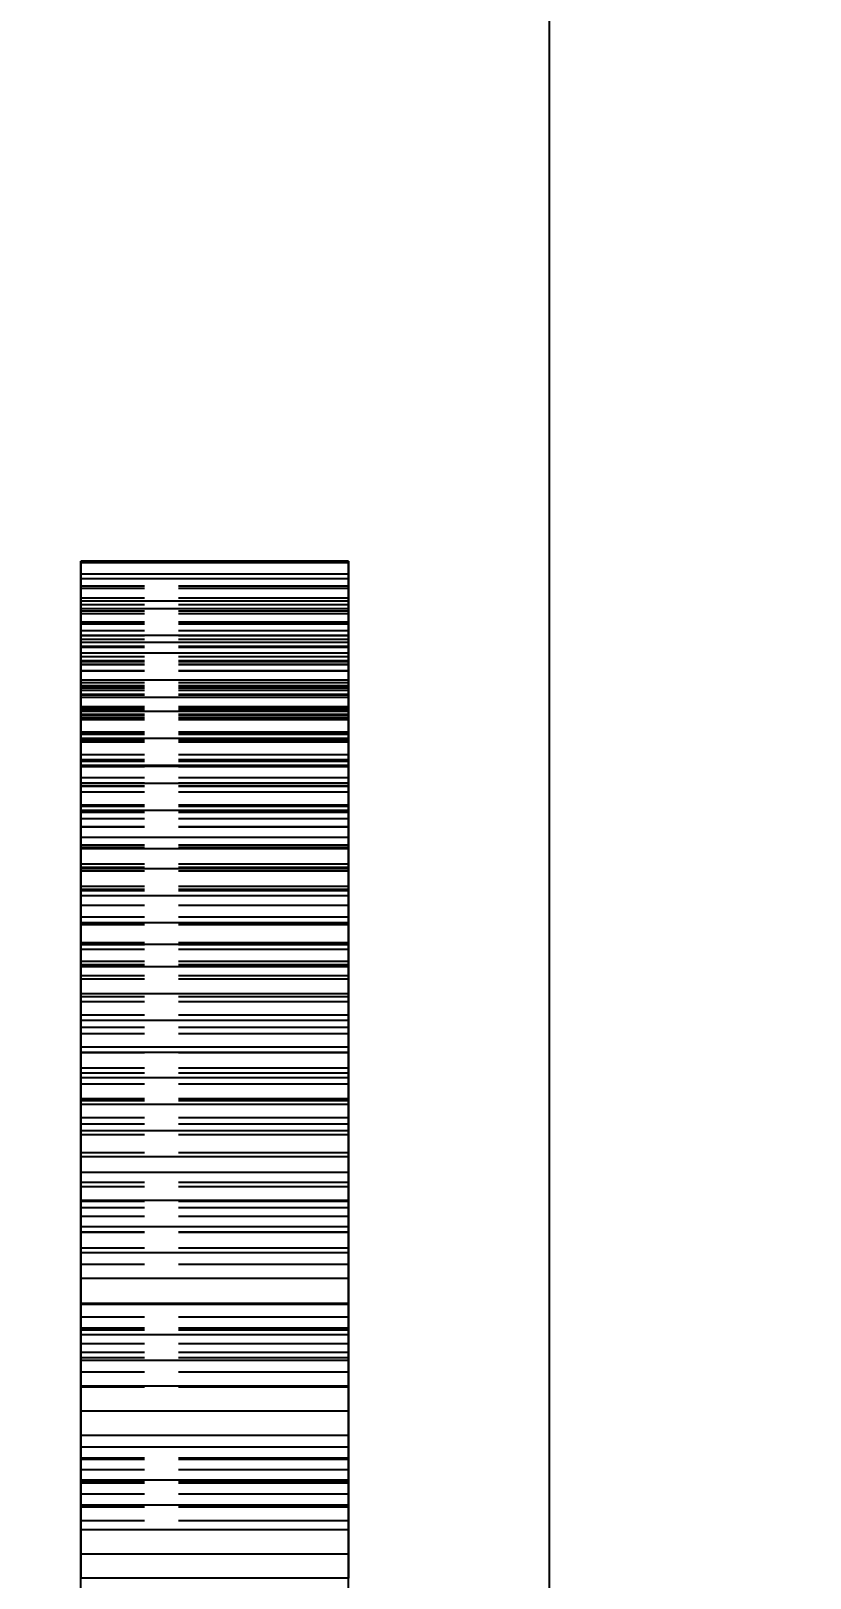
# Model space of a CAD drawing. Header units: millimetres. Extents: x -13 to 272, y -50 to 160.
# Drawn here: x 148.01 to 153.83, y 13.79 to 25.35 of the extents above; entities that cross this region are included whole.
import ezdxf

# ---------------------------------------------------------------- set-up
doc = ezdxf.new("R2010")
doc.units = ezdxf.units.MM
doc.linetypes.add('DASHED', pattern=[1.524, 1.27, -0.254])
for name, color, linetype in [('DIMS', 3, 'CONTINUOUS'), ('HIDDEN', 8, 'DASHED'), ('VISIBLE', 7, 'CONTINUOUS')]:
    doc.layers.add(name, color=color, linetype=linetype)
doc.styles.add('OpenSansCondensed-Light', font='OpenSansCondensed-Light.ttf')
doc.dimstyles.new('EZDXF', dxfattribs={"dimtxt": 0.25, "dimasz": 0.175, "dimexe": 0.375, "dimexo": 0.125, "dimgap": 0.1, "dimtad": 1, "dimlfac": 100, "dimzin": 12, "dimdsep": 46, "dimtxsty": 'OpenSansCondensed-Light', "dimblk": 'ARCHTICK', "dimcen": 2.5, "dimazin": 3, "dimtfac": 0.5, "dimtmove": 2, "dimatfit": 3})

# ---------------------------------------------------------------- blocks, each defined once
blk = doc.blocks.new('_ARCHTICK')
at = {"color": 0, "linetype": 'BYBLOCK', "const_width": 0.15}
blk.add_lwpolyline([(-0.5, -0.5), (0.5, 0.5)], dxfattribs=at)

msp = doc.modelspace()

# ---------------------------------------------------------------- linework, layer by layer
at = {"layer": 'HIDDEN'}
for points in [[(148.385, 21.38683), (148.385, 21.20129)], [(148.385, 21.20129), (148.385, 21.38683)], [(148.385, 21.38683), (148.385, 21.37508)], [(150.385, 21.38683), (148.385, 21.38683)], [(150.385, 21.38683), (150.385, 21.20129)], [(150.385, 21.20129), (150.385, 21.38683)], [(150.385, 21.38683), (150.385, 21.37508)], [(148.385, 21.37508), (148.385, 21.18446)], [(150.385, 21.37508), (148.385, 21.37508)], [(148.385, 21.29142), (148.385, 21.11179)], [(148.385, 21.18446), (148.385, 21.29142)], [(148.385, 21.11179), (148.385, 21.29142)], [(148.385, 21.29142), (148.385, 21.25624)], [(150.385, 21.29142), (148.385, 21.29142)], [(150.385, 21.37508), (150.385, 21.18446)], [(150.385, 21.29142), (150.385, 21.11179)], [(150.385, 21.18446), (150.385, 21.29142)], [(150.385, 21.11179), (150.385, 21.29142)], [(150.385, 21.29142), (150.385, 21.25624)], [(148.385, 21.25624), (148.385, 21.06138)], [(150.385, 21.25624), (148.385, 21.25624)], [(148.385, 21.20129), (148.385, 21.01539)], [(148.385, 21.01539), (148.385, 21.20129)], [(150.385, 21.20129), (148.385, 21.20129)], [(150.385, 21.20129), (148.385, 21.20129)], [(148.385, 20.99381), (148.385, 21.18446)], [(148.385, 21.18446), (148.385, 20.99381)], [(150.385, 21.18446), (148.385, 21.18446)], [(150.385, 21.18446), (148.385, 21.18446)], [(150.385, 21.25624), (150.385, 21.06138)], [(150.385, 21.20129), (150.385, 21.01539)], [(150.385, 21.01539), (150.385, 21.20129)], [(150.385, 20.99381), (150.385, 21.18446)], [(150.385, 21.18446), (150.385, 20.99381)], [(148.385, 21.11179), (148.385, 20.93149)], [(148.385, 20.93149), (148.385, 21.11179)], [(150.385, 21.11179), (148.385, 21.11179)], [(150.385, 21.11179), (148.385, 21.11179)], [(148.385, 21.08928), (148.385, 20.91637)], [(148.385, 21.06138), (148.385, 21.08928)], [(148.385, 20.91637), (148.385, 21.08928)], [(148.385, 21.08928), (148.385, 21.03082)], [(150.385, 21.08928), (148.385, 21.08928)], [(148.385, 20.86682), (148.385, 21.06138)], [(148.385, 21.06138), (148.385, 20.86682)], [(150.385, 21.06138), (148.385, 21.06138)], [(150.385, 21.06138), (148.385, 21.06138)], [(150.385, 21.11179), (150.385, 20.93149)], [(150.385, 20.93149), (150.385, 21.11179)], [(150.385, 21.08928), (150.385, 20.91637)], [(150.385, 21.06138), (150.385, 21.08928)], [(150.385, 20.91637), (150.385, 21.08928)], [(150.385, 21.08928), (150.385, 21.03082)], [(150.385, 20.86682), (150.385, 21.06138)], [(150.385, 21.06138), (150.385, 20.86682)], [(148.385, 21.03082), (148.385, 20.8326)], [(150.385, 21.03082), (148.385, 21.03082)], [(148.385, 21.01539), (148.385, 20.82919)], [(148.385, 20.82919), (148.385, 21.01539)], [(150.385, 21.01539), (148.385, 21.01539)], [(150.385, 21.01539), (148.385, 21.01539)], [(148.385, 20.80318), (148.385, 20.99381)], [(148.385, 20.99381), (148.385, 20.80318)], [(150.385, 20.99381), (148.385, 20.99381)], [(150.385, 20.99381), (148.385, 20.99381)], [(148.385, 20.93149), (148.385, 20.75053)], [(148.385, 20.75053), (148.385, 20.93149)], [(150.385, 20.93149), (148.385, 20.93149)], [(150.385, 20.93149), (148.385, 20.93149)], [(150.385, 21.03082), (150.385, 20.8326)], [(150.385, 21.01539), (150.385, 20.82919)], [(150.385, 20.82919), (150.385, 21.01539)], [(150.385, 20.80318), (150.385, 20.99381)], [(150.385, 20.99381), (150.385, 20.80318)], [(150.385, 20.93149), (150.385, 20.75053)], [(150.385, 20.75053), (150.385, 20.93149)], [(148.385, 20.91637), (148.385, 20.74246)], [(148.385, 20.74246), (148.385, 20.91637)], [(150.385, 20.91637), (148.385, 20.91637)], [(150.385, 20.91637), (148.385, 20.91637)], [(148.385, 20.67262), (148.385, 20.86682)], [(148.385, 20.86682), (148.385, 20.67262)], [(150.385, 20.86682), (148.385, 20.86682)], [(150.385, 20.86682), (148.385, 20.86682)], [(148.385, 20.8326), (148.385, 20.63501)], [(150.385, 20.8326), (148.385, 20.8326)], [(148.385, 20.82919), (148.385, 20.6427)], [(148.385, 20.6427), (148.385, 20.82919)], [(150.385, 20.82919), (148.385, 20.82919)], [(150.385, 20.82919), (148.385, 20.82919)], [(148.385, 20.61263), (148.385, 20.80318)], [(148.385, 20.80318), (148.385, 20.61263)], [(150.385, 20.80318), (148.385, 20.80318)], [(150.385, 20.80318), (148.385, 20.80318)], [(150.385, 20.91637), (150.385, 20.74246)], [(150.385, 20.74246), (150.385, 20.91637)], [(150.385, 20.67262), (150.385, 20.86682)], [(150.385, 20.86682), (150.385, 20.67262)], [(150.385, 20.8326), (150.385, 20.63501)], [(150.385, 20.82919), (150.385, 20.6427)], [(150.385, 20.6427), (150.385, 20.82919)], [(150.385, 20.61263), (150.385, 20.80318)], [(150.385, 20.80318), (150.385, 20.61263)], [(148.385, 20.78132), (148.385, 20.61589)], [(148.385, 20.63501), (148.385, 20.78132)], [(148.385, 20.61589), (148.385, 20.78132)], [(148.385, 20.78132), (148.385, 20.69984)], [(150.385, 20.78132), (148.385, 20.78132)], [(148.385, 20.75053), (148.385, 20.56895)], [(148.385, 20.56895), (148.385, 20.75053)], [(150.385, 20.75053), (148.385, 20.75053)], [(150.385, 20.75053), (148.385, 20.75053)], [(148.385, 20.74246), (148.385, 20.56756)], [(148.385, 20.56756), (148.385, 20.74246)], [(150.385, 20.74246), (148.385, 20.74246)], [(150.385, 20.74246), (148.385, 20.74246)], [(148.385, 20.69984), (148.385, 20.49915)], [(150.385, 20.69984), (148.385, 20.69984)], [(150.385, 20.78132), (150.385, 20.61589)], [(150.385, 20.63501), (150.385, 20.78132)], [(150.385, 20.61589), (150.385, 20.78132)], [(150.385, 20.78132), (150.385, 20.69984)], [(150.385, 20.75053), (150.385, 20.56895)], [(150.385, 20.56895), (150.385, 20.75053)], [(150.385, 20.74246), (150.385, 20.56756)], [(150.385, 20.56756), (150.385, 20.74246)], [(150.385, 20.69984), (150.385, 20.49915)], [(148.385, 20.47885), (148.385, 20.67262)], [(148.385, 20.67262), (148.385, 20.47885)], [(150.385, 20.67262), (148.385, 20.67262)], [(150.385, 20.67262), (148.385, 20.67262)], [(148.385, 20.6427), (148.385, 20.45597)], [(148.385, 20.45597), (148.385, 20.6427)], [(150.385, 20.6427), (148.385, 20.6427)], [(150.385, 20.6427), (148.385, 20.6427)], [(148.385, 20.43811), (148.385, 20.63501)], [(148.385, 20.63501), (148.385, 20.43811)], [(150.385, 20.63501), (148.385, 20.63501)], [(150.385, 20.63501), (148.385, 20.63501)], [(148.385, 20.61589), (148.385, 20.44915)], [(148.385, 20.44915), (148.385, 20.61589)], [(150.385, 20.61589), (148.385, 20.61589)], [(150.385, 20.61589), (148.385, 20.61589)], [(148.385, 20.4222), (148.385, 20.61263)], [(148.385, 20.61263), (148.385, 20.4222)], [(150.385, 20.61263), (148.385, 20.61263)], [(150.385, 20.61263), (148.385, 20.61263)], [(150.385, 20.47885), (150.385, 20.67262)], [(150.385, 20.67262), (150.385, 20.47885)], [(150.385, 20.6427), (150.385, 20.45597)], [(150.385, 20.45597), (150.385, 20.6427)], [(150.385, 20.43811), (150.385, 20.63501)], [(150.385, 20.63501), (150.385, 20.43811)], [(150.385, 20.61589), (150.385, 20.44915)], [(150.385, 20.44915), (150.385, 20.61589)], [(150.385, 20.4222), (150.385, 20.61263)], [(150.385, 20.61263), (150.385, 20.4222)], [(148.385, 20.56895), (148.385, 20.38675)], [(148.385, 20.38675), (148.385, 20.56895)], [(150.385, 20.56895), (148.385, 20.56895)], [(150.385, 20.56895), (148.385, 20.56895)], [(148.385, 20.56756), (148.385, 20.39169)], [(148.385, 20.39169), (148.385, 20.56756)], [(150.385, 20.56756), (148.385, 20.56756)], [(150.385, 20.56756), (148.385, 20.56756)], [(148.385, 20.49915), (148.385, 20.2994)], [(150.385, 20.49915), (148.385, 20.49915)], [(148.385, 20.28559), (148.385, 20.47885)], [(148.385, 20.47885), (148.385, 20.28559)], [(150.385, 20.47885), (148.385, 20.47885)], [(150.385, 20.47885), (148.385, 20.47885)], [(150.385, 20.56895), (150.385, 20.38675)], [(150.385, 20.38675), (150.385, 20.56895)], [(150.385, 20.56756), (150.385, 20.39169)], [(150.385, 20.39169), (150.385, 20.56756)], [(150.385, 20.49915), (150.385, 20.2994)], [(150.385, 20.28559), (150.385, 20.47885)], [(150.385, 20.47885), (150.385, 20.28559)], [(148.385, 20.45597), (148.385, 20.26904)], [(148.385, 20.26904), (148.385, 20.45597)], [(150.385, 20.45597), (148.385, 20.45597)], [(150.385, 20.45597), (148.385, 20.45597)], [(148.385, 20.44915), (148.385, 20.2811)], [(148.385, 20.2811), (148.385, 20.44915)], [(150.385, 20.44915), (148.385, 20.44915)], [(150.385, 20.44915), (148.385, 20.44915)], [(148.385, 20.24199), (148.385, 20.43811)], [(148.385, 20.43811), (148.385, 20.24199)], [(150.385, 20.43811), (148.385, 20.43811)], [(150.385, 20.43811), (148.385, 20.43811)], [(148.385, 20.23198), (148.385, 20.4222)], [(148.385, 20.4222), (148.385, 20.23198)], [(150.385, 20.4222), (148.385, 20.4222)], [(150.385, 20.4222), (148.385, 20.4222)], [(148.385, 20.39169), (148.385, 20.21483)], [(148.385, 20.21483), (148.385, 20.39169)], [(150.385, 20.39169), (148.385, 20.39169)], [(150.385, 20.39169), (148.385, 20.39169)], [(148.385, 20.38675), (148.385, 20.20394)], [(148.385, 20.20394), (148.385, 20.38675)], [(150.385, 20.38675), (148.385, 20.38675)], [(150.385, 20.38675), (148.385, 20.38675)], [(148.385, 20.36891), (148.385, 20.21171)], [(148.385, 20.2994), (148.385, 20.36891)], [(148.385, 20.21171), (148.385, 20.36891)], [(148.385, 20.36891), (148.385, 20.26478)], [(150.385, 20.36891), (148.385, 20.36891)], [(150.385, 20.45597), (150.385, 20.26904)], [(150.385, 20.26904), (150.385, 20.45597)], [(150.385, 20.44915), (150.385, 20.2811)], [(150.385, 20.2811), (150.385, 20.44915)], [(150.385, 20.24199), (150.385, 20.43811)], [(150.385, 20.43811), (150.385, 20.24199)], [(150.385, 20.23198), (150.385, 20.4222)], [(150.385, 20.4222), (150.385, 20.23198)], [(150.385, 20.39169), (150.385, 20.21483)], [(150.385, 20.21483), (150.385, 20.39169)], [(150.385, 20.38675), (150.385, 20.20394)], [(150.385, 20.20394), (150.385, 20.38675)], [(150.385, 20.36891), (150.385, 20.21171)], [(150.385, 20.2994), (150.385, 20.36891)], [(150.385, 20.21171), (150.385, 20.36891)], [(150.385, 20.36891), (150.385, 20.26478)], [(148.385, 20.10067), (148.385, 20.2994)], [(148.385, 20.2994), (148.385, 20.10067)], [(150.385, 20.2994), (148.385, 20.2994)], [(150.385, 20.2994), (148.385, 20.2994)], [(148.385, 20.09292), (148.385, 20.28559)], [(148.385, 20.28559), (148.385, 20.09292)], [(150.385, 20.28559), (148.385, 20.28559)], [(150.385, 20.28559), (148.385, 20.28559)], [(148.385, 20.2811), (148.385, 20.11173)], [(148.385, 20.11173), (148.385, 20.2811)], [(150.385, 20.2811), (148.385, 20.2811)], [(150.385, 20.2811), (148.385, 20.2811)], [(150.385, 20.26904), (148.385, 20.26904)], [(150.385, 20.26904), (148.385, 20.26904)], [(148.385, 20.26478), (148.385, 20.06251)], [(150.385, 20.26478), (148.385, 20.26478)], [(148.385, 20.04674), (148.385, 20.24199)], [(148.385, 20.24199), (148.385, 20.04674)], [(150.385, 20.24199), (148.385, 20.24199)], [(150.385, 20.24199), (148.385, 20.24199)], [(148.385, 20.20394), (148.385, 20.23198)], [(148.385, 20.23198), (148.385, 20.20394)], [(150.385, 20.23198), (148.385, 20.23198)], [(150.385, 20.23198), (148.385, 20.23198)], [(150.385, 20.10067), (150.385, 20.2994)], [(150.385, 20.2994), (150.385, 20.10067)], [(150.385, 20.09292), (150.385, 20.28559)], [(150.385, 20.28559), (150.385, 20.09292)], [(150.385, 20.2811), (150.385, 20.11173)], [(150.385, 20.11173), (150.385, 20.2811)], [(150.385, 20.26478), (150.385, 20.06251)], [(150.385, 20.04674), (150.385, 20.24199)], [(150.385, 20.24199), (150.385, 20.04674)], [(150.385, 20.20394), (150.385, 20.23198)], [(150.385, 20.23198), (150.385, 20.20394)], [(148.385, 20.21483), (148.385, 20.03697)], [(148.385, 20.03697), (148.385, 20.21483)], [(150.385, 20.21483), (148.385, 20.21483)], [(150.385, 20.21483), (148.385, 20.21483)], [(148.385, 20.21171), (148.385, 20.05289)], [(148.385, 20.05289), (148.385, 20.21171)], [(150.385, 20.21171), (148.385, 20.21171)], [(150.385, 20.21171), (148.385, 20.21171)], [(150.385, 20.20394), (148.385, 20.20394)], [(150.385, 20.20394), (148.385, 20.20394)], [(148.385, 20.11173), (148.385, 19.941)], [(148.385, 19.941), (148.385, 20.11173)], [(150.385, 20.11173), (148.385, 20.11173)], [(150.385, 20.11173), (148.385, 20.11173)], [(150.385, 20.21483), (150.385, 20.03697)], [(150.385, 20.03697), (150.385, 20.21483)], [(150.385, 20.21171), (150.385, 20.05289)], [(150.385, 20.05289), (150.385, 20.21171)], [(150.385, 20.11173), (150.385, 19.941)], [(150.385, 19.941), (150.385, 20.11173)], [(148.385, 19.90308), (148.385, 20.10067)], [(148.385, 20.10067), (148.385, 19.90308)], [(150.385, 20.10067), (148.385, 20.10067)], [(150.385, 20.10067), (148.385, 20.10067)], [(148.385, 20.03697), (148.385, 20.09292)], [(148.385, 20.09292), (148.385, 20.03697)], [(150.385, 20.09292), (148.385, 20.09292)], [(150.385, 20.09292), (148.385, 20.09292)], [(148.385, 20.06251), (148.385, 19.86149)], [(150.385, 20.06251), (148.385, 20.06251)], [(148.385, 20.05289), (148.385, 19.89243)], [(148.385, 19.89243), (148.385, 20.05289)], [(150.385, 20.05289), (148.385, 20.05289)], [(150.385, 20.05289), (148.385, 20.05289)], [(148.385, 19.85249), (148.385, 20.04674)], [(148.385, 20.04674), (148.385, 19.85249)], [(150.385, 20.04674), (148.385, 20.04674)], [(150.385, 20.04674), (148.385, 20.04674)], [(150.385, 20.03697), (148.385, 20.03697)], [(150.385, 20.03697), (148.385, 20.03697)], [(150.385, 19.90308), (150.385, 20.10067)], [(150.385, 20.10067), (150.385, 19.90308)], [(150.385, 20.03697), (150.385, 20.09292)], [(150.385, 20.09292), (150.385, 20.03697)], [(150.385, 20.06251), (150.385, 19.86149)], [(150.385, 20.05289), (150.385, 19.89243)], [(150.385, 19.89243), (150.385, 20.05289)], [(150.385, 19.85249), (150.385, 20.04674)], [(150.385, 20.04674), (150.385, 19.85249)], [(148.385, 19.941), (148.385, 19.76887)], [(148.385, 19.76887), (148.385, 19.941)], [(150.385, 19.941), (148.385, 19.941)], [(150.385, 19.941), (148.385, 19.941)], [(148.385, 19.70672), (148.385, 19.90308)], [(148.385, 19.90308), (148.385, 19.70672)], [(150.385, 19.90308), (148.385, 19.90308)], [(150.385, 19.90308), (148.385, 19.90308)], [(148.385, 19.89243), (148.385, 19.7303)], [(148.385, 19.7303), (148.385, 19.89243)], [(150.385, 19.89243), (148.385, 19.89243)], [(150.385, 19.89243), (148.385, 19.89243)], [(150.385, 19.941), (150.385, 19.76887)], [(150.385, 19.76887), (150.385, 19.941)], [(150.385, 19.70672), (150.385, 19.90308)], [(150.385, 19.90308), (150.385, 19.70672)], [(150.385, 19.89243), (150.385, 19.7303)], [(150.385, 19.7303), (150.385, 19.89243)], [(148.385, 19.86149), (148.385, 19.66183)], [(150.385, 19.86149), (148.385, 19.86149)], [(148.385, 19.85389), (148.385, 19.70562)], [(148.385, 19.66183), (148.385, 19.85389)], [(148.385, 19.70562), (148.385, 19.85389)], [(148.385, 19.85389), (148.385, 19.72757)], [(150.385, 19.85389), (148.385, 19.85389)], [(148.385, 19.76887), (148.385, 19.85249)], [(148.385, 19.85249), (148.385, 19.76887)], [(150.385, 19.85249), (148.385, 19.85249)], [(150.385, 19.85249), (148.385, 19.85249)], [(150.385, 19.76887), (148.385, 19.76887)], [(150.385, 19.76887), (148.385, 19.76887)], [(150.385, 19.86149), (150.385, 19.66183)], [(150.385, 19.85389), (150.385, 19.70562)], [(150.385, 19.66183), (150.385, 19.85389)], [(150.385, 19.70562), (150.385, 19.85389)], [(150.385, 19.85389), (150.385, 19.72757)], [(150.385, 19.76887), (150.385, 19.85249)], [(150.385, 19.85249), (150.385, 19.76887)], [(148.385, 19.7303), (148.385, 19.56647)], [(148.385, 19.56647), (148.385, 19.7303)], [(150.385, 19.7303), (148.385, 19.7303)], [(150.385, 19.7303), (148.385, 19.7303)], [(148.385, 19.72757), (148.385, 19.52462)], [(150.385, 19.72757), (148.385, 19.72757)], [(148.385, 19.51175), (148.385, 19.70672)], [(148.385, 19.70672), (148.385, 19.51175)], [(150.385, 19.70672), (148.385, 19.70672)], [(150.385, 19.70672), (148.385, 19.70672)], [(148.385, 19.70562), (148.385, 19.55542)], [(148.385, 19.55542), (148.385, 19.70562)], [(150.385, 19.70562), (148.385, 19.70562)], [(150.385, 19.70562), (148.385, 19.70562)], [(148.385, 19.46364), (148.385, 19.66183)], [(148.385, 19.66183), (148.385, 19.46364)], [(150.385, 19.66183), (148.385, 19.66183)], [(150.385, 19.66183), (148.385, 19.66183)], [(150.385, 19.7303), (150.385, 19.56647)], [(150.385, 19.56647), (150.385, 19.7303)], [(150.385, 19.72757), (150.385, 19.52462)], [(150.385, 19.51175), (150.385, 19.70672)], [(150.385, 19.70672), (150.385, 19.51175)], [(150.385, 19.70562), (150.385, 19.55542)], [(150.385, 19.55542), (150.385, 19.70562)], [(150.385, 19.46364), (150.385, 19.66183)], [(150.385, 19.66183), (150.385, 19.46364)], [(148.385, 19.56647), (148.385, 19.40085)], [(148.385, 19.40085), (148.385, 19.56647)], [(150.385, 19.56647), (148.385, 19.56647)], [(150.385, 19.56647), (148.385, 19.56647)], [(148.385, 19.55542), (148.385, 19.40327)], [(148.385, 19.40327), (148.385, 19.55542)], [(150.385, 19.55542), (148.385, 19.55542)], [(150.385, 19.55542), (148.385, 19.55542)], [(150.385, 19.56647), (150.385, 19.40085)], [(150.385, 19.40085), (150.385, 19.56647)], [(150.385, 19.55542), (150.385, 19.40327)], [(150.385, 19.40327), (150.385, 19.55542)], [(148.385, 19.52462), (148.385, 19.32324)], [(150.385, 19.52462), (148.385, 19.52462)], [(148.385, 19.40085), (148.385, 19.51175)], [(148.385, 19.51175), (148.385, 19.40085)], [(150.385, 19.51175), (148.385, 19.51175)], [(150.385, 19.51175), (148.385, 19.51175)], [(148.385, 19.26706), (148.385, 19.46364)], [(148.385, 19.46364), (148.385, 19.26706)], [(150.385, 19.46364), (148.385, 19.46364)], [(150.385, 19.46364), (148.385, 19.46364)], [(150.385, 19.52462), (150.385, 19.32324)], [(150.385, 19.40085), (150.385, 19.51175)], [(150.385, 19.51175), (150.385, 19.40085)], [(150.385, 19.26706), (150.385, 19.46364)], [(150.385, 19.46364), (150.385, 19.26706)], [(148.385, 19.40327), (148.385, 19.24913)], [(148.385, 19.24913), (148.385, 19.40327)], [(150.385, 19.40327), (148.385, 19.40327)], [(150.385, 19.40327), (148.385, 19.40327)], [(150.385, 19.40085), (148.385, 19.40085)], [(150.385, 19.40085), (148.385, 19.40085)], [(148.385, 19.32324), (148.385, 19.12354)], [(150.385, 19.32324), (148.385, 19.32324)], [(150.385, 19.40327), (150.385, 19.24913)], [(150.385, 19.24913), (150.385, 19.40327)], [(150.385, 19.32324), (150.385, 19.12354)], [(148.385, 19.07224), (148.385, 19.26706)], [(148.385, 19.26706), (148.385, 19.07224)], [(150.385, 19.26706), (148.385, 19.26706)], [(150.385, 19.26706), (148.385, 19.26706)], [(148.385, 19.24913), (148.385, 19.09292)], [(148.385, 19.09292), (148.385, 19.24913)], [(150.385, 19.24913), (148.385, 19.24913)], [(150.385, 19.24913), (148.385, 19.24913)], [(148.385, 19.23857), (148.385, 19.09989)], [(148.385, 19.12354), (148.385, 19.23857)], [(148.385, 19.09989), (148.385, 19.23857)], [(148.385, 19.23857), (148.385, 19.09063)], [(150.385, 19.23857), (148.385, 19.23857)], [(150.385, 19.07224), (150.385, 19.26706)], [(150.385, 19.26706), (150.385, 19.07224)], [(150.385, 19.24913), (150.385, 19.09292)], [(150.385, 19.09292), (150.385, 19.24913)], [(150.385, 19.23857), (150.385, 19.09989)], [(150.385, 19.12354), (150.385, 19.23857)], [(150.385, 19.09989), (150.385, 19.23857)], [(150.385, 19.23857), (150.385, 19.09063)], [(148.385, 18.92564), (148.385, 19.12354)], [(148.385, 19.12354), (148.385, 18.92564)], [(150.385, 19.12354), (148.385, 19.12354)], [(150.385, 19.12354), (148.385, 19.12354)], [(148.385, 19.09989), (148.385, 18.95898)], [(148.385, 18.95898), (148.385, 19.09989)], [(150.385, 19.09989), (148.385, 19.09989)], [(150.385, 19.09989), (148.385, 19.09989)], [(148.385, 19.09292), (148.385, 18.93455)], [(148.385, 18.93455), (148.385, 19.09292)], [(150.385, 19.09292), (148.385, 19.09292)], [(150.385, 19.09292), (148.385, 19.09292)], [(148.385, 19.09063), (148.385, 18.8879)], [(150.385, 19.09063), (148.385, 19.09063)], [(148.385, 18.93455), (148.385, 19.07224)], [(148.385, 19.07224), (148.385, 18.93455)], [(150.385, 19.07224), (148.385, 19.07224)], [(150.385, 19.07224), (148.385, 19.07224)], [(150.385, 18.92564), (150.385, 19.12354)], [(150.385, 19.12354), (150.385, 18.92564)], [(150.385, 19.09989), (150.385, 18.95898)], [(150.385, 18.95898), (150.385, 19.09989)], [(150.385, 19.09292), (150.385, 18.93455)], [(150.385, 18.93455), (150.385, 19.09292)], [(150.385, 19.09063), (150.385, 18.8879)], [(150.385, 18.93455), (150.385, 19.07224)], [(150.385, 19.07224), (150.385, 18.93455)], [(148.385, 18.95898), (148.385, 18.81582)], [(148.385, 18.81582), (148.385, 18.95898)], [(150.385, 18.95898), (148.385, 18.95898)], [(150.385, 18.95898), (148.385, 18.95898)], [(150.385, 18.95898), (150.385, 18.81582)], [(150.385, 18.81582), (150.385, 18.95898)], [(150.385, 18.93455), (148.385, 18.93455)], [(150.385, 18.93455), (148.385, 18.93455)], [(148.385, 18.72971), (148.385, 18.92564)], [(148.385, 18.92564), (148.385, 18.72971)], [(150.385, 18.92564), (148.385, 18.92564)], [(150.385, 18.92564), (148.385, 18.92564)], [(148.385, 18.8879), (148.385, 18.68706)], [(150.385, 18.8879), (148.385, 18.8879)], [(150.385, 18.72971), (150.385, 18.92564)], [(150.385, 18.92564), (150.385, 18.72971)], [(150.385, 18.8879), (150.385, 18.68706)], [(148.385, 18.81582), (148.385, 18.67034)], [(148.385, 18.67034), (148.385, 18.81582)], [(150.385, 18.81582), (148.385, 18.81582)], [(150.385, 18.81582), (148.385, 18.81582)], [(148.385, 18.53592), (148.385, 18.72971)], [(148.385, 18.72971), (148.385, 18.53592)], [(150.385, 18.72971), (148.385, 18.72971)], [(150.385, 18.72971), (148.385, 18.72971)], [(150.385, 18.81582), (150.385, 18.67034)], [(150.385, 18.67034), (150.385, 18.81582)], [(150.385, 18.53592), (150.385, 18.72971)], [(150.385, 18.72971), (150.385, 18.53592)], [(148.385, 18.68706), (148.385, 18.4882)], [(150.385, 18.68706), (148.385, 18.68706)], [(148.385, 18.67034), (148.385, 18.52246)], [(148.385, 18.52246), (148.385, 18.67034)], [(150.385, 18.67034), (148.385, 18.67034)], [(150.385, 18.67034), (148.385, 18.67034)], [(150.385, 18.68706), (150.385, 18.4882)], [(150.385, 18.67034), (150.385, 18.52246)], [(150.385, 18.52246), (150.385, 18.67034)], [(148.385, 18.37204), (148.385, 18.53592)], [(148.385, 18.53592), (148.385, 18.37204)], [(150.385, 18.53592), (148.385, 18.53592)], [(150.385, 18.53592), (148.385, 18.53592)], [(148.385, 18.52569), (148.385, 18.39721)], [(148.385, 18.4882), (148.385, 18.52569)], [(148.385, 18.39721), (148.385, 18.52569)], [(148.385, 18.52569), (148.385, 18.35678)], [(150.385, 18.52569), (148.385, 18.52569)], [(148.385, 18.52246), (148.385, 18.37204)], [(148.385, 18.37204), (148.385, 18.52246)], [(150.385, 18.52246), (148.385, 18.52246)], [(150.385, 18.52246), (148.385, 18.52246)], [(150.385, 18.37204), (150.385, 18.53592)], [(150.385, 18.53592), (150.385, 18.37204)], [(150.385, 18.52569), (150.385, 18.39721)], [(150.385, 18.4882), (150.385, 18.52569)], [(150.385, 18.39721), (150.385, 18.52569)], [(150.385, 18.52569), (150.385, 18.35678)], [(150.385, 18.52246), (150.385, 18.37204)], [(150.385, 18.37204), (150.385, 18.52246)], [(148.385, 18.29148), (148.385, 18.4882)], [(148.385, 18.4882), (148.385, 18.29148)], [(150.385, 18.4882), (148.385, 18.4882)], [(150.385, 18.4882), (148.385, 18.4882)], [(148.385, 18.39721), (148.385, 18.26624)], [(148.385, 18.26624), (148.385, 18.39721)], [(150.385, 18.39721), (148.385, 18.39721)], [(150.385, 18.39721), (148.385, 18.39721)], [(150.385, 18.29148), (150.385, 18.4882)], [(150.385, 18.4882), (150.385, 18.29148)], [(150.385, 18.39721), (150.385, 18.26624)], [(150.385, 18.26624), (150.385, 18.39721)], [(150.385, 18.37204), (148.385, 18.37204)], [(150.385, 18.37204), (148.385, 18.37204)], [(148.385, 18.35678), (148.385, 18.15519)], [(150.385, 18.35678), (148.385, 18.35678)], [(148.385, 18.09707), (148.385, 18.29148)], [(148.385, 18.29148), (148.385, 18.09707)], [(150.385, 18.29148), (148.385, 18.29148)], [(150.385, 18.29148), (148.385, 18.29148)], [(148.385, 18.26624), (148.385, 18.1327)], [(148.385, 18.1327), (148.385, 18.26624)], [(150.385, 18.26624), (148.385, 18.26624)], [(150.385, 18.26624), (148.385, 18.26624)], [(150.385, 18.35678), (150.385, 18.15519)], [(150.385, 18.09707), (150.385, 18.29148)], [(150.385, 18.29148), (150.385, 18.09707)], [(150.385, 18.26624), (150.385, 18.1327)], [(150.385, 18.1327), (150.385, 18.26624)], [(148.385, 18.15519), (148.385, 17.95578)], [(150.385, 18.15519), (148.385, 18.15519)], [(150.385, 18.15519), (150.385, 17.95578)], [(148.385, 18.1327), (148.385, 17.99654)], [(148.385, 17.99654), (148.385, 18.1327)], [(150.385, 18.1327), (148.385, 18.1327)], [(150.385, 18.1327), (148.385, 18.1327)], [(148.385, 17.90517), (148.385, 18.09707)], [(148.385, 18.09707), (148.385, 17.90517)], [(150.385, 18.09707), (148.385, 18.09707)], [(150.385, 18.09707), (148.385, 18.09707)], [(150.385, 18.1327), (150.385, 17.99654)], [(150.385, 17.99654), (150.385, 18.1327)], [(150.385, 17.90517), (150.385, 18.09707)], [(150.385, 18.09707), (150.385, 17.90517)], [(148.385, 17.99654), (148.385, 17.85764)], [(148.385, 17.85764), (148.385, 17.99654)], [(150.385, 17.99654), (148.385, 17.99654)], [(150.385, 17.99654), (148.385, 17.99654)], [(148.385, 17.95578), (148.385, 17.75866)], [(150.385, 17.95578), (148.385, 17.95578)], [(150.385, 17.99654), (150.385, 17.85764)], [(150.385, 17.85764), (150.385, 17.99654)], [(150.385, 17.95578), (150.385, 17.75866)], [(148.385, 17.71585), (148.385, 17.90517)], [(148.385, 17.90517), (148.385, 17.71585)], [(150.385, 17.90517), (148.385, 17.90517)], [(150.385, 17.90517), (148.385, 17.90517)], [(148.385, 17.85764), (148.385, 17.71585)], [(148.385, 17.71585), (148.385, 17.85764)], [(150.385, 17.85764), (148.385, 17.85764)], [(150.385, 17.85764), (148.385, 17.85764)], [(150.385, 17.71585), (150.385, 17.90517)], [(150.385, 17.90517), (150.385, 17.71585)], [(150.385, 17.85764), (150.385, 17.71585)], [(150.385, 17.71585), (150.385, 17.85764)], [(148.385, 17.75866), (148.385, 17.56399)], [(150.385, 17.75866), (148.385, 17.75866)], [(148.385, 17.71843), (148.385, 17.60074)], [(148.385, 17.56399), (148.385, 17.71843)], [(148.385, 17.60074), (148.385, 17.71843)], [(148.385, 17.71843), (148.385, 17.52931)], [(150.385, 17.71843), (148.385, 17.71843)], [(150.385, 17.71585), (148.385, 17.71585)], [(150.385, 17.71585), (148.385, 17.71585)], [(150.385, 17.75866), (150.385, 17.56399)], [(150.385, 17.71843), (150.385, 17.60074)], [(150.385, 17.56399), (150.385, 17.71843)], [(150.385, 17.60074), (150.385, 17.71843)], [(150.385, 17.71843), (150.385, 17.52931)], [(148.385, 17.60074), (148.385, 17.48027)], [(148.385, 17.48027), (148.385, 17.60074)], [(150.385, 17.60074), (148.385, 17.60074)], [(150.385, 17.60074), (148.385, 17.60074)], [(150.385, 17.60074), (150.385, 17.48027)], [(150.385, 17.48027), (150.385, 17.60074)], [(148.385, 17.37197), (148.385, 17.56399)], [(148.385, 17.56399), (148.385, 17.37197)], [(150.385, 17.56399), (148.385, 17.56399)], [(150.385, 17.56399), (148.385, 17.56399)], [(148.385, 17.52931), (148.385, 17.32976)], [(150.385, 17.52931), (148.385, 17.52931)], [(148.385, 17.48027), (148.385, 17.35696)], [(148.385, 17.35696), (148.385, 17.48027)], [(150.385, 17.48027), (148.385, 17.48027)], [(150.385, 17.48027), (148.385, 17.48027)], [(150.385, 17.37197), (150.385, 17.56399)], [(150.385, 17.56399), (150.385, 17.37197)], [(150.385, 17.52931), (150.385, 17.32976)], [(150.385, 17.48027), (150.385, 17.35696)], [(150.385, 17.35696), (150.385, 17.48027)], [(148.385, 17.18282), (148.385, 17.37197)], [(148.385, 17.37197), (148.385, 17.18282)], [(150.385, 17.37197), (148.385, 17.37197)], [(150.385, 17.37197), (148.385, 17.37197)], [(148.385, 17.35696), (148.385, 17.23072)], [(148.385, 17.23072), (148.385, 17.35696)], [(150.385, 17.35696), (148.385, 17.35696)], [(150.385, 17.35696), (148.385, 17.35696)], [(150.385, 17.18282), (150.385, 17.37197)], [(150.385, 17.37197), (150.385, 17.18282)], [(150.385, 17.35696), (150.385, 17.23072)], [(150.385, 17.23072), (150.385, 17.35696)], [(148.385, 17.32976), (148.385, 17.13267)], [(150.385, 17.32976), (148.385, 17.32976)], [(148.385, 17.23072), (148.385, 17.10143)], [(148.385, 17.10143), (148.385, 17.23072)], [(150.385, 17.23072), (148.385, 17.23072)], [(150.385, 17.23072), (148.385, 17.23072)], [(150.385, 17.32976), (150.385, 17.13267)], [(150.385, 17.23072), (150.385, 17.10143)], [(150.385, 17.10143), (150.385, 17.23072)], [(148.385, 16.9689), (148.385, 17.18282)], [(148.385, 17.18282), (148.385, 16.9689)], [(150.385, 17.18282), (148.385, 17.18282)], [(150.385, 17.18282), (148.385, 17.18282)], [(148.385, 17.13267), (148.385, 16.93816)], [(150.385, 17.13267), (148.385, 17.13267)], [(150.385, 16.9689), (150.385, 17.18282)], [(150.385, 17.18282), (150.385, 16.9689)], [(150.385, 17.13267), (150.385, 16.93816)], [(148.385, 17.10143), (148.385, 16.9689)], [(148.385, 16.9689), (148.385, 17.10143)], [(150.385, 17.10143), (148.385, 17.10143)], [(150.385, 17.10143), (148.385, 17.10143)], [(150.385, 17.10143), (150.385, 16.9689)], [(150.385, 16.9689), (150.385, 17.10143)], [(150.385, 16.9689), (148.385, 16.9689)], [(150.385, 16.9689), (148.385, 16.9689)], [(148.385, 16.93816), (148.385, 16.74642)], [(150.385, 16.93816), (148.385, 16.93816)], [(150.385, 16.93816), (150.385, 16.74642)], [(148.385, 16.82041), (148.385, 16.71402)], [(148.385, 16.74642), (148.385, 16.82041)], [(148.385, 16.71402), (148.385, 16.82041)], [(148.385, 16.82041), (148.385, 16.61192)], [(150.385, 16.82041), (148.385, 16.82041)], [(150.385, 16.82041), (150.385, 16.71402)], [(150.385, 16.74642), (150.385, 16.82041)], [(150.385, 16.71402), (150.385, 16.82041)], [(150.385, 16.82041), (150.385, 16.61192)], [(148.385, 16.55765), (148.385, 16.74642)], [(148.385, 16.74642), (148.385, 16.55765)], [(150.385, 16.74642), (148.385, 16.74642)], [(150.385, 16.74642), (148.385, 16.74642)], [(148.385, 16.71402), (148.385, 16.6046)], [(148.385, 16.6046), (148.385, 16.71402)], [(150.385, 16.71402), (148.385, 16.71402)], [(150.385, 16.71402), (148.385, 16.71402)], [(150.385, 16.55765), (150.385, 16.74642)], [(150.385, 16.74642), (150.385, 16.55765)], [(150.385, 16.71402), (150.385, 16.6046)], [(150.385, 16.6046), (150.385, 16.71402)], [(148.385, 16.61192), (148.385, 16.4153)], [(150.385, 16.61192), (148.385, 16.61192)], [(148.385, 16.6046), (148.385, 16.49207)], [(148.385, 16.49207), (148.385, 16.6046)], [(150.385, 16.6046), (148.385, 16.6046)], [(150.385, 16.6046), (148.385, 16.6046)], [(148.385, 16.37209), (148.385, 16.55765)], [(148.385, 16.55765), (148.385, 16.37209)], [(150.385, 16.55765), (148.385, 16.55765)], [(150.385, 16.55765), (148.385, 16.55765)], [(150.385, 16.61192), (150.385, 16.4153)], [(150.385, 16.6046), (150.385, 16.49207)], [(150.385, 16.49207), (150.385, 16.6046)], [(150.385, 16.37209), (150.385, 16.55765)], [(150.385, 16.55765), (150.385, 16.37209)], [(148.385, 16.49207), (148.385, 16.37632)], [(148.385, 16.37632), (148.385, 16.49207)], [(150.385, 16.49207), (148.385, 16.49207)], [(150.385, 16.49207), (148.385, 16.49207)], [(148.385, 16.4153), (148.385, 16.2214)], [(150.385, 16.4153), (148.385, 16.4153)], [(150.385, 16.49207), (150.385, 16.37632)], [(150.385, 16.37632), (150.385, 16.49207)], [(150.385, 16.4153), (150.385, 16.2214)], [(148.385, 16.37632), (148.385, 16.2572)], [(148.385, 16.2572), (148.385, 16.37632)], [(150.385, 16.37632), (148.385, 16.37632)], [(150.385, 16.37632), (148.385, 16.37632)], [(148.385, 16.13452), (148.385, 16.37209)], [(148.385, 16.37209), (148.385, 16.13452)], [(150.385, 16.37209), (148.385, 16.37209)], [(150.385, 16.37209), (148.385, 16.37209)], [(150.385, 16.37632), (150.385, 16.2572)], [(150.385, 16.2572), (150.385, 16.37632)], [(150.385, 16.13452), (150.385, 16.37209)], [(150.385, 16.37209), (150.385, 16.13452)], [(148.385, 16.2572), (148.385, 16.13452)], [(148.385, 16.13452), (148.385, 16.2572)], [(150.385, 16.2572), (148.385, 16.2572)], [(150.385, 16.2572), (148.385, 16.2572)], [(148.385, 16.2214), (148.385, 16.03039)], [(150.385, 16.2214), (148.385, 16.2214)], [(150.385, 16.2572), (150.385, 16.13452)], [(150.385, 16.13452), (150.385, 16.2572)], [(150.385, 16.2214), (150.385, 16.03039)], [(150.385, 16.13452), (148.385, 16.13452)], [(150.385, 16.13452), (148.385, 16.13452)], [(148.385, 16.03039), (148.385, 15.84243)], [(150.385, 16.03039), (148.385, 16.03039)], [(150.385, 16.03039), (150.385, 15.84243)], [(148.385, 15.84243), (148.385, 15.65774)], [(150.385, 15.84243), (148.385, 15.84243)], [(148.385, 15.83562), (148.385, 15.74102)], [(148.385, 15.65774), (148.385, 15.83562)], [(148.385, 15.74102), (148.385, 15.83562)], [(148.385, 15.83562), (148.385, 15.6087)], [(150.385, 15.83562), (148.385, 15.83562)], [(150.385, 15.84243), (150.385, 15.65774)], [(150.385, 15.83562), (150.385, 15.74102)], [(150.385, 15.65774), (150.385, 15.83562)], [(150.385, 15.74102), (150.385, 15.83562)], [(150.385, 15.83562), (150.385, 15.6087)], [(148.385, 15.74102), (148.385, 15.64314)], [(148.385, 15.64314), (148.385, 15.74102)], [(150.385, 15.74102), (148.385, 15.74102)], [(150.385, 15.74102), (148.385, 15.74102)], [(150.385, 15.74102), (150.385, 15.64314)], [(150.385, 15.64314), (150.385, 15.74102)], [(148.385, 15.47661), (148.385, 15.65774)], [(148.385, 15.65774), (148.385, 15.47661)], [(150.385, 15.65774), (148.385, 15.65774)], [(150.385, 15.65774), (148.385, 15.65774)], [(148.385, 15.64314), (148.385, 15.54188)], [(148.385, 15.54188), (148.385, 15.64314)], [(150.385, 15.64314), (148.385, 15.64314)], [(150.385, 15.64314), (148.385, 15.64314)], [(148.385, 15.6087), (148.385, 15.41588)], [(150.385, 15.6087), (148.385, 15.6087)], [(150.385, 15.47661), (150.385, 15.65774)], [(150.385, 15.65774), (150.385, 15.47661)], [(150.385, 15.64314), (150.385, 15.54188)], [(150.385, 15.54188), (150.385, 15.64314)], [(150.385, 15.6087), (150.385, 15.41588)], [(148.385, 15.54188), (148.385, 15.43714)], [(148.385, 15.43714), (148.385, 15.54188)], [(150.385, 15.54188), (148.385, 15.54188)], [(150.385, 15.54188), (148.385, 15.54188)], [(150.385, 15.54188), (150.385, 15.43714)], [(150.385, 15.43714), (150.385, 15.54188)], [(148.385, 15.21645), (148.385, 15.47661)], [(148.385, 15.47661), (148.385, 15.21645)], [(150.385, 15.47661), (148.385, 15.47661)], [(150.385, 15.47661), (148.385, 15.47661)], [(148.385, 15.43714), (148.385, 15.32873)], [(148.385, 15.32873), (148.385, 15.43714)], [(150.385, 15.43714), (148.385, 15.43714)], [(150.385, 15.43714), (148.385, 15.43714)], [(148.385, 15.41588), (148.385, 15.22606)], [(150.385, 15.41588), (148.385, 15.41588)], [(150.385, 15.21645), (150.385, 15.47661)], [(150.385, 15.47661), (150.385, 15.21645)], [(150.385, 15.43714), (150.385, 15.32873)], [(150.385, 15.32873), (150.385, 15.43714)], [(150.385, 15.41588), (150.385, 15.22606)], [(148.385, 15.32873), (148.385, 15.21645)], [(148.385, 15.21645), (148.385, 15.32873)], [(150.385, 15.32873), (148.385, 15.32873)], [(150.385, 15.32873), (148.385, 15.32873)], [(150.385, 15.32873), (150.385, 15.21645)], [(150.385, 15.21645), (150.385, 15.32873)], [(148.385, 15.22606), (148.385, 15.03938)], [(150.385, 15.22606), (148.385, 15.22606)], [(150.385, 15.21645), (148.385, 15.21645)], [(150.385, 15.21645), (148.385, 15.21645)], [(150.385, 15.22606), (150.385, 15.03938)], [(148.385, 15.03938), (148.385, 14.85604)], [(150.385, 15.03938), (148.385, 15.03938)], [(150.385, 15.03938), (150.385, 14.85604)], [(148.385, 14.85604), (148.385, 14.67627)], [(150.385, 14.85604), (148.385, 14.85604)], [(150.385, 14.85604), (150.385, 14.67627)], [(148.385, 14.76848), (148.385, 14.68608)], [(148.385, 14.67627), (148.385, 14.76848)], [(148.385, 14.68608), (148.385, 14.76848)], [(148.385, 14.76848), (148.385, 14.52414)], [(150.385, 14.76848), (148.385, 14.76848)], [(148.385, 14.68608), (148.385, 14.60017)], [(148.385, 14.60017), (148.385, 14.68608)], [(150.385, 14.68608), (148.385, 14.68608)], [(150.385, 14.68608), (148.385, 14.68608)], [(150.385, 14.76848), (150.385, 14.68608)], [(150.385, 14.67627), (150.385, 14.76848)], [(150.385, 14.68608), (150.385, 14.76848)], [(150.385, 14.76848), (150.385, 14.52414)], [(150.385, 14.68608), (150.385, 14.60017)], [(150.385, 14.60017), (150.385, 14.68608)], [(148.385, 14.50037), (148.385, 14.67627)], [(148.385, 14.67627), (148.385, 14.50037)], [(150.385, 14.67627), (148.385, 14.67627)], [(150.385, 14.67627), (148.385, 14.67627)], [(148.385, 14.60017), (148.385, 14.51065)], [(148.385, 14.51065), (148.385, 14.60017)], [(150.385, 14.60017), (148.385, 14.60017)], [(150.385, 14.60017), (148.385, 14.60017)], [(150.385, 14.50037), (150.385, 14.67627)], [(150.385, 14.67627), (150.385, 14.50037)], [(150.385, 14.60017), (150.385, 14.51065)], [(150.385, 14.51065), (150.385, 14.60017)], [(148.385, 14.52414), (148.385, 14.33598)], [(150.385, 14.52414), (148.385, 14.52414)], [(148.385, 14.51065), (148.385, 14.41737)], [(148.385, 14.41737), (148.385, 14.51065)], [(150.385, 14.51065), (148.385, 14.51065)], [(150.385, 14.51065), (148.385, 14.51065)], [(148.385, 14.21879), (148.385, 14.50037)], [(148.385, 14.50037), (148.385, 14.21879)], [(150.385, 14.50037), (148.385, 14.50037)], [(150.385, 14.50037), (148.385, 14.50037)], [(150.385, 14.52414), (150.385, 14.33598)], [(150.385, 14.51065), (150.385, 14.41737)], [(150.385, 14.41737), (150.385, 14.51065)], [(150.385, 14.21879), (150.385, 14.50037)], [(150.385, 14.50037), (150.385, 14.21879)], [(148.385, 14.41737), (148.385, 14.32017)], [(148.385, 14.32017), (148.385, 14.41737)], [(150.385, 14.41737), (148.385, 14.41737)], [(150.385, 14.41737), (148.385, 14.41737)], [(148.385, 14.33598), (148.385, 14.15107)], [(150.385, 14.33598), (148.385, 14.33598)], [(150.385, 14.41737), (150.385, 14.32017)], [(150.385, 14.32017), (150.385, 14.41737)], [(150.385, 14.33598), (150.385, 14.15107)], [(148.385, 14.32017), (148.385, 14.21879)], [(148.385, 14.21879), (148.385, 14.32017)], [(150.385, 14.32017), (148.385, 14.32017)], [(150.385, 14.32017), (148.385, 14.32017)], [(150.385, 14.21879), (148.385, 14.21879)], [(150.385, 14.21879), (148.385, 14.21879)], [(150.385, 14.32017), (150.385, 14.21879)], [(150.385, 14.21879), (150.385, 14.32017)], [(148.385, 14.15107), (148.385, 13.96957)], [(150.385, 14.15107), (148.385, 14.15107)], [(150.385, 14.15107), (150.385, 13.96957)], [(148.385, 13.96957), (148.385, 13.79167)], [(150.385, 13.96957), (148.385, 13.96957)], [(150.385, 13.96957), (150.385, 13.79167)]]:
    msp.add_lwpolyline(points, dxfattribs=at)
at = {"layer": 'VISIBLE'}
for points in [[(148.385, 21.37508), (148.385, 21.38683)], [(150.385, 21.38683), (148.385, 21.38683)], [(150.385, 21.37508), (150.385, 21.38683)], [(148.385, 21.29142), (148.385, 21.37508)], [(150.385, 21.37508), (148.385, 21.37508)], [(148.385, 21.25624), (148.385, 21.29142)], [(150.385, 21.29142), (148.385, 21.29142)], [(150.385, 21.29142), (150.385, 21.37508)], [(150.385, 21.25624), (150.385, 21.29142)], [(148.385, 21.08928), (148.385, 21.25624)], [(150.385, 21.25624), (148.385, 21.25624)], [(150.385, 21.08928), (150.385, 21.25624)], [(148.385, 21.03082), (148.385, 21.08928)], [(150.385, 21.08928), (148.385, 21.08928)], [(150.385, 21.03082), (150.385, 21.08928)], [(148.385, 20.8326), (148.385, 21.03082)], [(150.385, 21.03082), (148.385, 21.03082)], [(150.385, 20.8326), (150.385, 21.03082)], [(148.385, 20.78132), (148.385, 20.8326)], [(150.385, 20.8326), (148.385, 20.8326)], [(150.385, 20.78132), (150.385, 20.8326)], [(148.385, 20.69984), (148.385, 20.78132)], [(150.385, 20.78132), (148.385, 20.78132)], [(148.385, 20.49915), (148.385, 20.69984)], [(150.385, 20.69984), (148.385, 20.69984)], [(150.385, 20.69984), (150.385, 20.78132)], [(150.385, 20.49915), (150.385, 20.69984)], [(148.385, 20.36891), (148.385, 20.49915)], [(150.385, 20.49915), (148.385, 20.49915)], [(150.385, 20.36891), (150.385, 20.49915)], [(148.385, 20.26478), (148.385, 20.36891)], [(150.385, 20.36891), (148.385, 20.36891)], [(150.385, 20.26478), (150.385, 20.36891)], [(148.385, 20.06251), (148.385, 20.26478)], [(150.385, 20.26478), (148.385, 20.26478)], [(150.385, 20.06251), (150.385, 20.26478)], [(148.385, 19.86149), (148.385, 20.06251)], [(150.385, 20.06251), (148.385, 20.06251)], [(150.385, 19.86149), (150.385, 20.06251)], [(148.385, 19.85389), (148.385, 19.86149)], [(150.385, 19.86149), (148.385, 19.86149)], [(148.385, 19.72757), (148.385, 19.85389)], [(150.385, 19.85389), (148.385, 19.85389)], [(150.385, 19.85389), (150.385, 19.86149)], [(150.385, 19.72757), (150.385, 19.85389)], [(148.385, 19.52462), (148.385, 19.72757)], [(150.385, 19.72757), (148.385, 19.72757)], [(150.385, 19.52462), (150.385, 19.72757)], [(148.385, 19.32324), (148.385, 19.52462)], [(150.385, 19.52462), (148.385, 19.52462)], [(150.385, 19.32324), (150.385, 19.52462)], [(148.385, 19.23857), (148.385, 19.32324)], [(150.385, 19.32324), (148.385, 19.32324)], [(150.385, 19.23857), (150.385, 19.32324)], [(148.385, 19.09063), (148.385, 19.23857)], [(150.385, 19.23857), (148.385, 19.23857)], [(150.385, 19.09063), (150.385, 19.23857)], [(148.385, 18.8879), (148.385, 19.09063)], [(150.385, 19.09063), (148.385, 19.09063)], [(150.385, 18.8879), (150.385, 19.09063)], [(148.385, 18.68706), (148.385, 18.8879)], [(150.385, 18.8879), (148.385, 18.8879)], [(150.385, 18.68706), (150.385, 18.8879)], [(148.385, 18.52569), (148.385, 18.68706)], [(150.385, 18.68706), (148.385, 18.68706)], [(150.385, 18.52569), (150.385, 18.68706)], [(148.385, 18.35678), (148.385, 18.52569)], [(150.385, 18.52569), (148.385, 18.52569)], [(150.385, 18.35678), (150.385, 18.52569)], [(148.385, 18.15519), (148.385, 18.35678)], [(150.385, 18.35678), (148.385, 18.35678)], [(150.385, 18.15519), (150.385, 18.35678)], [(148.385, 17.95578), (148.385, 18.15519)], [(150.385, 18.15519), (148.385, 18.15519)], [(150.385, 17.95578), (150.385, 18.15519)], [(148.385, 17.75866), (148.385, 17.95578)], [(150.385, 17.95578), (148.385, 17.95578)], [(150.385, 17.75866), (150.385, 17.95578)], [(148.385, 17.71843), (148.385, 17.75866)], [(150.385, 17.75866), (148.385, 17.75866)], [(148.385, 17.52931), (148.385, 17.71843)], [(150.385, 17.71843), (148.385, 17.71843)], [(150.385, 17.71843), (150.385, 17.75866)], [(150.385, 17.52931), (150.385, 17.71843)], [(148.385, 17.32976), (148.385, 17.52931)], [(150.385, 17.52931), (148.385, 17.52931)], [(150.385, 17.32976), (150.385, 17.52931)], [(148.385, 17.13267), (148.385, 17.32976)], [(150.385, 17.32976), (148.385, 17.32976)], [(150.385, 17.13267), (150.385, 17.32976)], [(148.385, 16.93816), (148.385, 17.13267)], [(150.385, 17.13267), (148.385, 17.13267)], [(150.385, 16.93816), (150.385, 17.13267)], [(148.385, 16.82041), (148.385, 16.93816)], [(150.385, 16.93816), (148.385, 16.93816)], [(150.385, 16.82041), (150.385, 16.93816)], [(148.385, 16.61192), (148.385, 16.82041)], [(150.385, 16.82041), (148.385, 16.82041)], [(150.385, 16.61192), (150.385, 16.82041)], [(148.385, 16.4153), (148.385, 16.61192)], [(150.385, 16.61192), (148.385, 16.61192)], [(150.385, 16.4153), (150.385, 16.61192)], [(148.385, 16.2214), (148.385, 16.4153)], [(150.385, 16.4153), (148.385, 16.4153)], [(150.385, 16.2214), (150.385, 16.4153)], [(148.385, 16.03039), (148.385, 16.2214)], [(150.385, 16.2214), (148.385, 16.2214)], [(150.385, 16.03039), (150.385, 16.2214)], [(148.385, 15.84243), (148.385, 16.03039)], [(150.385, 16.03039), (148.385, 16.03039)], [(150.385, 15.84243), (150.385, 16.03039)], [(148.385, 15.83562), (148.385, 15.84243)], [(150.385, 15.84243), (148.385, 15.84243)], [(148.385, 15.6087), (148.385, 15.83562)], [(150.385, 15.83562), (148.385, 15.83562)], [(150.385, 15.83562), (150.385, 15.84243)], [(150.385, 15.6087), (150.385, 15.83562)], [(148.385, 15.41588), (148.385, 15.6087)], [(150.385, 15.6087), (148.385, 15.6087)], [(150.385, 15.41588), (150.385, 15.6087)], [(148.385, 15.22606), (148.385, 15.41588)], [(150.385, 15.41588), (148.385, 15.41588)], [(150.385, 15.22606), (150.385, 15.41588)], [(148.385, 15.03938), (148.385, 15.22606)], [(150.385, 15.22606), (148.385, 15.22606)], [(150.385, 15.03938), (150.385, 15.22606)], [(148.385, 14.85604), (148.385, 15.03938)], [(150.385, 15.03938), (148.385, 15.03938)], [(150.385, 14.85604), (150.385, 15.03938)], [(148.385, 14.76848), (148.385, 14.85604)], [(150.385, 14.85604), (148.385, 14.85604)], [(150.385, 14.76848), (150.385, 14.85604)], [(148.385, 14.52414), (148.385, 14.76848)], [(150.385, 14.76848), (148.385, 14.76848)], [(150.385, 14.52414), (150.385, 14.76848)], [(148.385, 14.33598), (148.385, 14.52414)], [(150.385, 14.52414), (148.385, 14.52414)], [(150.385, 14.33598), (150.385, 14.52414)], [(148.385, 14.15107), (148.385, 14.33598)], [(150.385, 14.33598), (148.385, 14.33598)], [(150.385, 14.15107), (150.385, 14.33598)], [(148.385, 13.96957), (148.385, 14.15107)], [(150.385, 14.15107), (148.385, 14.15107)], [(150.385, 13.96957), (150.385, 14.15107)], [(148.385, 13.79167), (148.385, 13.96957)], [(150.385, 13.96957), (148.385, 13.96957)], [(150.385, 13.79167), (150.385, 13.96957)], [(148.385, 13.62374), (148.385, 13.79167)], [(150.385, 13.79167), (148.385, 13.79167)], [(150.385, 13.62374), (150.385, 13.79167)]]:
    msp.add_lwpolyline(points, dxfattribs=at)

# ---------------------------------------------------------------- dimensions: what is measured, and where the dimension line sits
at = {"layer": 'DIMS'}
msp.add_linear_dim(base=(151.885, 58.795), p1=(143.885, 58.795), p2=(143.885, -48.705), angle=90, dimstyle='EZDXF', override={"dimtxt": 1.6, "dimasz": 1, "dimexe": 0.6, "dimexo": 0.5, "dimdec": 2}, dxfattribs=at).render()

doc.saveas('drawing.dxf')
